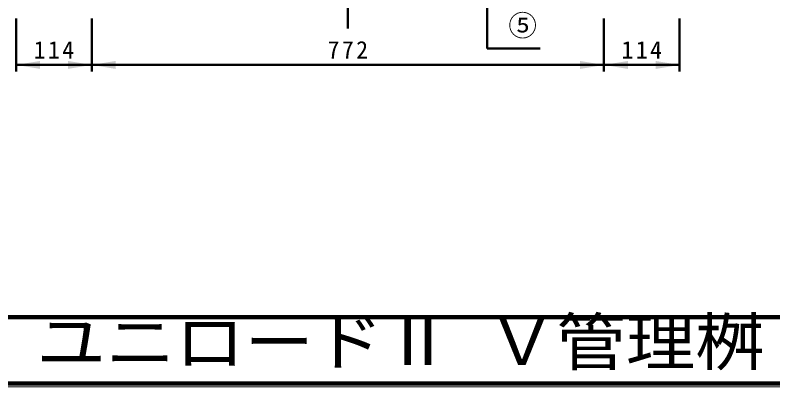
# Model space of a CAD drawing. Units: millimetres, scale not verified. Extents: x 100 to 4105, y 100 to 2870.
# Drawn here: x 1981 to 3124, y 100 to 660 of the extents above; entities that cross this region are included whole.
import ezdxf
from ezdxf.enums import TextEntityAlignment as Align

# ---------------------------------------------------------------- set-up
doc = ezdxf.new("R2010")
doc.units = ezdxf.units.MM
doc.header["$LTSCALE"] = 5
doc.linetypes.add('USER1', pattern=[13.4, 10, -1.2, 1, -1.2])
doc.layers.add('V-nasSTD', color=7, linetype='Continuous', lineweight=35)
doc.styles.add('ＭＳ ゴシック', font='')
doc.styles.get('ＭＳ ゴシック').set_extended_font_data('MS Gothic')

msp = doc.modelspace()

# ---------------------------------------------------------------- hatches: boundary and pattern name
at = {"layer": 'V-nasSTD'}
for points in [[(2018.969, 591.045), (1982.969, 585.045), (2018.969, 579.045)], [(2060.969, 579.045), (2096.969, 585.045), (2060.969, 591.045)], [(2132.969, 591.045), (2096.969, 585.045), (2132.969, 579.045)], [(2832.969, 579.045), (2868.969, 585.045), (2832.969, 591.045)], [(2904.969, 591.045), (2868.969, 585.045), (2904.969, 579.045)], [(2946.969, 579.045), (2982.969, 585.045), (2946.969, 591.045)]]:
    msp.add_hatch(color=256, dxfattribs=at).paths.add_polyline_path(points)

# ---------------------------------------------------------------- linework, layer by layer
at = {"layer": 'V-nasSTD', "linetype": 'USER1', "lineweight": 50}
msp.add_line((2482.969, 640.045), (2482.969, 1582.045), dxfattribs=at)
at = {"layer": 'V-nasSTD', "lineweight": 50}
for p, q in [((2692.969, 610.045), (2692.969, 1370.045)), ((1982.969, 655.045), (1982.969, 575.045)), ((2096.969, 655.045), (2096.969, 575.045)), ((2868.969, 655.045), (2868.969, 575.045)), ((2982.969, 655.045), (2982.969, 575.045)), ((2692.969, 610.045), (2772.969, 610.045)), ((1982.969, 585.045), (2096.969, 585.045)), ((2096.969, 585.045), (2868.969, 585.045)), ((2868.969, 585.045), (2982.969, 585.045))]:
    msp.add_line(p, q, dxfattribs=at)
at = {"layer": 'V-nasSTD', "lineweight": 100}
for p, q in [((105, 205), (4100, 205)), ((105, 105), (4100, 105))]:
    msp.add_line(p, q, dxfattribs=at)
at = {"layer": 'V-nasSTD', "lineweight": 13}
msp.add_lwpolyline([(100, 100), (100, 2870), (4105, 2870), (4105, 100)], close=True, dxfattribs=at)

# ---------------------------------------------------------------- texts
at = {"layer": 'V-nasSTD', "style": 'ＭＳ ゴシック'}
msp.add_text('⑤', height=31.67, dxfattribs=at).set_placement((2724.769, 660.245), align=Align.TOP_LEFT)
at = {"layer": 'V-nasSTD', "style": 'ＭＳ ゴシック', "width": 1.1}
msp.add_text('ユニロードⅡ Ｖ管理桝', height=69.65, dxfattribs=at).set_placement((2013.75, 202.47), align=Align.TOP_LEFT)
at = {"layer": 'V-nasSTD', "char_height": 26.39, "attachment_point": 1, "style": 'ＭＳ ゴシック'}
for s, insert in [('\\T1.2;114', (2009.369, 621.045)), ('\\T1.2;772', (2452.369, 621.045)), ('\\T1.2;114', (2895.369, 621.045))]:
    msp.add_mtext(s, dxfattribs=dict(at, insert=insert))

doc.saveas('drawing.dxf')
